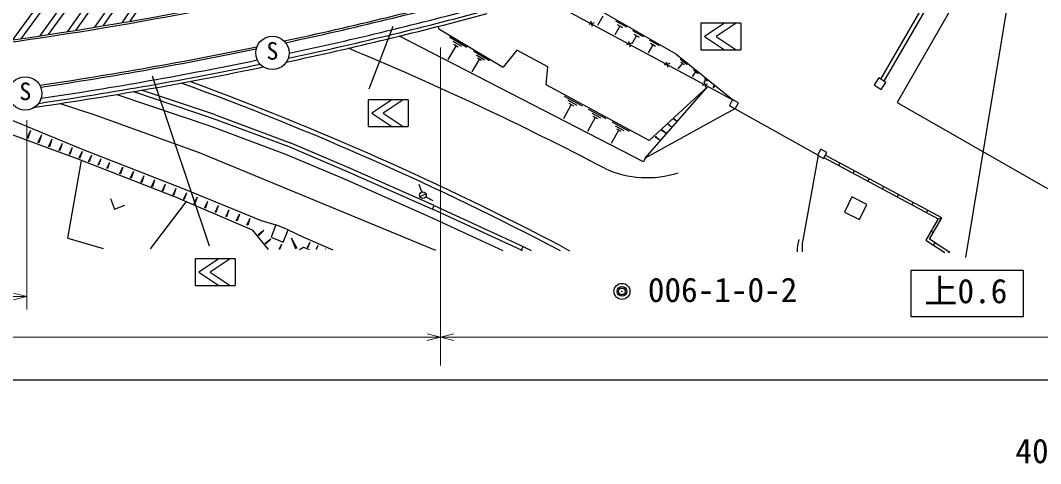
# Model space of a CAD drawing. Units: millimetres, scale not verified. Extents: x 40000 to 680000, y 20000 to 380000.
# Drawn here: x 390013 to 466617, y 198715 to 231957 of the extents above; entities that cross this region are included whole.
import ezdxf
from ezdxf.enums import TextEntityAlignment as Align

# ---------------------------------------------------------------- set-up
doc = ezdxf.new("R2010")
doc.units = ezdxf.units.MM
doc.header["$LTSCALE"] = 1000
doc.header["$PDMODE"] = 32
doc.header["$PDSIZE"] = 500
for name, color, linetype, lineweight in [('M-BGD', 7, 'Continuous', 25), ('M-BMK-SRVR', 3, 'Continuous', 25), ('M-STR-HTXT', 7, 'Continuous', 13), ('M-STR-STR1', 1, 'Continuous', 25), ('M-STR-STRC', 7, 'Continuous', 25), ('M-TTL-BAND', 7, 'Continuous', 25)]:
    doc.layers.add(name, color=color, linetype=linetype, lineweight=lineweight)
doc.styles.add('ＭＳ ゴシック', font='')
doc.styles.get('ＭＳ ゴシック').set_extended_font_data('MS Gothic')

msp = doc.modelspace()

# ---------------------------------------------------------------- linework, layer by layer
at = {"layer": 'M-BGD'}
for p, q in [((454617, 227541), (465797, 246799)), ((454876, 227390), (466262, 247003)), ((467760, 246520), (455839, 225811)), ((400902, 239035), (395571, 231442)), ((401535, 239156), (396193, 231545)), ((402896, 239419), (397620, 231787)), ((403528, 239544), (398241, 231895)), ((396906, 238311), (391467, 230796)), ((397541, 238422), (392090, 230890)), ((398905, 238666), (393520, 231111)), ((399539, 238782), (394142, 231210)), ((394904, 237971), (389411, 230495)), ((395540, 238077), (390034, 230585)), ((429301, 233653), (442433, 226570)), ((431037, 234156), (439237, 229456)), ((433735, 232268), (433344, 231586)), ((421421, 231331), (421411, 231516)), ((433090, 231780), (432683, 231658)), ((432826, 231923), (432947, 231516)), ((435025, 231537), (434649, 230882)), ((434709, 231936), (435528, 231466)), ((434820, 231655), (435229, 231420)), ((436793, 221359), (418488, 230783)), ((421421, 231331), (426258, 228460)), ((422230, 230734), (423542, 229955)), ((436281, 230826), (435920, 230196)), ((435978, 231208), (436765, 230758)), ((436085, 230938), (436478, 230713)), ((422730, 230082), (422107, 229033)), ((422480, 230408), (423136, 230019)), ((422566, 230180), (422894, 229985)), ((435929, 230249), (435523, 230127)), ((435665, 230391), (435787, 229985)), ((437505, 230132), (437159, 229529)), ((437214, 230500), (437969, 230067)), ((437316, 230241), (437694, 230024)), ((424485, 229069), (423912, 228104)), ((424025, 229669), (425232, 228952)), ((424255, 229369), (424858, 229011)), ((424334, 229159), (424636, 228980)), ((427277, 229716), (426258, 228460)), ((429620, 228481), (427277, 229716)), ((439237, 229456), (442300, 226980)), ((439546, 229077), (440080, 228646)), ((429503, 227120), (429620, 228481)), ((438769, 228717), (438363, 228595)), ((438505, 228859), (438627, 228453)), ((439727, 228755), (439382, 228328)), ((439593, 228863), (439860, 228647)), ((440735, 228116), (440444, 227755)), ((440555, 228262), (440916, 227970)), ((441375, 227599), (441596, 227421)), ((454472, 227647), (454127, 227132)), ((454987, 227302), (454472, 227647)), ((437234, 222947), (429503, 227120)), ((436930, 221626), (441626, 227006)), ((437234, 222947), (441626, 227006)), ((441609, 227185), (441202, 227064)), ((441485, 227510), (441307, 227289)), ((441345, 227328), (441466, 226921)), ((442095, 227017), (442009, 226911)), ((442041, 227060), (442148, 226974)), ((442300, 226980), (443493, 226016)), ((454127, 227132), (454642, 226787)), ((454642, 226787), (454987, 227302)), ((397244, 226406), (404306, 224035)), ((398496, 226618), (404497, 224603)), ((404592, 224888), (399117, 226726)), ((430842, 226284), (432196, 225553)), ((442433, 226570), (443535, 225976)), ((443493, 226016), (443248, 225580)), ((443928, 225771), (443493, 226016)), ((392986, 225724), (395601, 224884)), ((431373, 225647), (430788, 224563)), ((431107, 225965), (431785, 225600)), ((431204, 225739), (431542, 225556)), ((432654, 225306), (433974, 224593)), ((443683, 225335), (442962, 224939)), ((443248, 225580), (443683, 225335)), ((443683, 225335), (443928, 225771)), ((443683, 225335), (449905, 221838)), ((455839, 225811), (467139, 219346)), ((388053, 225015), (394644, 222300)), ((395601, 224884), (403434, 222060)), ((404497, 224603), (410162, 222489)), ((404592, 224888), (410279, 222765)), ((433171, 224686), (432602, 223630)), ((432913, 224996), (433573, 224640)), ((433006, 224775), (433336, 224597)), ((442962, 224939), (436930, 221626)), ((439061, 224556), (439086, 224580)), ((439285, 224388), (439061, 224556)), ((439285, 224388), (439073, 224568)), ((439285, 224388), (439086, 224580)), ((390777, 223693), (390501, 223117)), ((390777, 223693), (390538, 223103)), ((390777, 223693), (390575, 223089)), ((404306, 224035), (409928, 221936)), ((434935, 223743), (434380, 222714)), ((434431, 224347), (435716, 223653)), ((434683, 224045), (435326, 223698)), ((434774, 223829), (435096, 223656)), ((438188, 223701), (438222, 223735)), ((438497, 223470), (438188, 223701)), ((438497, 223470), (438205, 223718)), ((438497, 223470), (438222, 223735)), ((438645, 224149), (438674, 224177)), ((438909, 223951), (438645, 224149)), ((438909, 223951), (438660, 224163)), ((438909, 223951), (438674, 224177)), ((390575, 223089), (390501, 223117)), ((391592, 223364), (391326, 222808)), ((391592, 223364), (391362, 222795)), ((391592, 223364), (391397, 222781)), ((392385, 223044), (392128, 222508)), ((392385, 223044), (392163, 222495)), ((392385, 223044), (392198, 222482)), ((437685, 223210), (437725, 223248)), ((438044, 222941), (437685, 223210)), ((438044, 222941), (437705, 223229)), ((438044, 222941), (437725, 223248)), ((391397, 222781), (391326, 222808)), ((392198, 222482), (392128, 222508)), ((393157, 222732), (392909, 222215)), ((392976, 222190), (392909, 222215)), ((393157, 222732), (392943, 222203)), ((393157, 222732), (392976, 222190)), ((393908, 222429), (393669, 221931)), ((393908, 222429), (393701, 221919)), ((393908, 222429), (393733, 221907)), ((394644, 222300), (402278, 219321)), ((410162, 222489), (414509, 220647)), ((450118, 222293), (449873, 221857)), ((450554, 222048), (450118, 222293)), ((393566, 215612), (394601, 221459)), ((393733, 221907), (393669, 221931)), ((401987, 218576), (394354, 221555)), ((394638, 222135), (394408, 221654)), ((394470, 221631), (394408, 221654)), ((394638, 222135), (394439, 221642)), ((394638, 222135), (394470, 221631)), ((395349, 221848), (395127, 221385)), ((395349, 221848), (395157, 221373)), ((395349, 221848), (395187, 221362)), ((396041, 221569), (395827, 221123)), ((396041, 221569), (395856, 221112)), ((396041, 221569), (395885, 221101)), ((403434, 222060), (421176, 214723)), ((436930, 221626), (436793, 221359)), ((449905, 221838), (448753, 215462)), ((449873, 221857), (450309, 221612)), ((450309, 221612), (450554, 222048)), ((450334, 221669), (458924, 217077)), ((459200, 217157), (450428, 221845)), ((395187, 221362), (395127, 221385)), ((395885, 221101), (395827, 221123)), ((396714, 221297), (396508, 220868)), ((396563, 220847), (396508, 220868)), ((396714, 221297), (396536, 220857)), ((396714, 221297), (396563, 220847)), ((397698, 220950), (397466, 220463)), ((397698, 220950), (397497, 220450)), ((397698, 220950), (397528, 220438)), ((398496, 220629), (398263, 220142)), ((398496, 220629), (398295, 220130)), ((398496, 220629), (398326, 220117)), ((414509, 220647), (420964, 217792)), ((451437, 221080), (451531, 221256)), ((452539, 220490), (452633, 220667)), ((397528, 220438), (397466, 220463)), ((398326, 220117), (398263, 220142)), ((399293, 220308), (399060, 219822)), ((399293, 220308), (399092, 219809)), ((399293, 220308), (399123, 219796)), ((400090, 219988), (399857, 219501)), ((400090, 219988), (399889, 219489)), ((400090, 219988), (399920, 219476)), ((453641, 219901), (453736, 220077)), ((399123, 219796), (399060, 219822)), ((399920, 219476), (399857, 219501)), ((400886, 219667), (400654, 219181)), ((400716, 219156), (400654, 219181)), ((400886, 219667), (400685, 219168)), ((400886, 219667), (400716, 219156)), ((401683, 219347), (401451, 218860)), ((401683, 219347), (401482, 218848)), ((401683, 219347), (401513, 218835)), ((402278, 219321), (408098, 216948)), ((420158, 219087), (419966, 219656)), ((454744, 219312), (454838, 219488)), ((396767, 218591), (397070, 217798)), ((399792, 214825), (402481, 218365)), ((401513, 218835), (401451, 218860)), ((401987, 218576), (407418, 216254)), ((402479, 219026), (402247, 218540)), ((402309, 218515), (402247, 218540)), ((402479, 219026), (402278, 218528)), ((402479, 219026), (402309, 218515)), ((403275, 218706), (403043, 218220)), ((403275, 218706), (403074, 218208)), ((403275, 218706), (403105, 218195)), ((404070, 218386), (403839, 217900)), ((404070, 218386), (403870, 217888)), ((404070, 218386), (403901, 217875)), ((420010, 218747), (420466, 218953)), ((420459, 218733), (420989, 218452)), ((452441, 218713), (451883, 217583)), ((453571, 218155), (452441, 218713)), ((455846, 218722), (455940, 218899)), ((397070, 217798), (397862, 218101)), ((403105, 218195), (403043, 218220)), ((403901, 217875), (403839, 217900)), ((404866, 218066), (404634, 217580)), ((404696, 217555), (404634, 217580)), ((404866, 218066), (404665, 217568)), ((404866, 218066), (404696, 217555)), ((405661, 217746), (405429, 217261)), ((405661, 217746), (405460, 217248)), ((405661, 217746), (405491, 217236)), ((420964, 217792), (421087, 218066)), ((427631, 214715), (420964, 217792)), ((421087, 218066), (427757, 214987)), ((451883, 217583), (453013, 217025)), ((453013, 217025), (453571, 218155)), ((456948, 218133), (457043, 218310)), ((458051, 217544), (458145, 217720)), ((405491, 217236), (405429, 217261)), ((406456, 217426), (406224, 216941)), ((406286, 216916), (406224, 216941)), ((406456, 217426), (406255, 216928)), ((406456, 217426), (406286, 216916)), ((407250, 217106), (407019, 216621)), ((407250, 217106), (407050, 216609)), ((407250, 217106), (407081, 216596)), ((408098, 216948), (409203, 216615)), ((458924, 217077), (458011, 215477)), ((458277, 215541), (459200, 217157)), ((458924, 217077), (459200, 217157)), ((407081, 216596), (407019, 216621)), ((407418, 216254), (408616, 214783)), ((408299, 216187), (407874, 215886)), ((408299, 216187), (407894, 215860)), ((408299, 216187), (407914, 215834)), ((409203, 216615), (408830, 215708)), ((410109, 216241), (409203, 216615)), ((409736, 215335), (410109, 216241)), ((410109, 216241), (411221, 215717)), ((458396, 216153), (458570, 216053)), ((393566, 215612), (396238, 214843)), ((407914, 215834), (407874, 215886)), ((408822, 215538), (408385, 215228)), ((408822, 215538), (408405, 215201)), ((408822, 215538), (408426, 215175)), ((408830, 215708), (409736, 215335)), ((410347, 215639), (410676, 214837)), ((410347, 215639), (410725, 214860)), ((410347, 215639), (410774, 214884)), ((411221, 215717), (413466, 214760)), ((411738, 215317), (411549, 214931)), ((411738, 215317), (411574, 214921)), ((411738, 215317), (411599, 214911)), ((458011, 215477), (459436, 214539)), ((459803, 214537), (458277, 215541)), ((458585, 215099), (458695, 215266)), ((408426, 215175), (408385, 215228)), ((409613, 215178), (409411, 214779)), ((409613, 215178), (409442, 214779)), ((409613, 215178), (409470, 214779)), ((410774, 214884), (410676, 214837)), ((410960, 214772), (411274, 214938)), ((411274, 214938), (411688, 214768)), ((411599, 214911), (411549, 214931)), ((412334, 215070), (412185, 214766)), ((412334, 215070), (412208, 214766)), ((412334, 215070), (412230, 214766)), ((412927, 214824), (412897, 214762)), ((412927, 214824), (412902, 214762)), ((412927, 214824), (412906, 214762)), ((427631, 214715), (427757, 214987)), ((427631, 214715), (427678, 214691)), ((427757, 214987), (428355, 214688)), ((430711, 214969), (431245, 214674)), ((459712, 214537), (459739, 214579))]:
    msp.add_line(p, q, dxfattribs=at)
for points in [[(394354, 221555), (387460, 224073), (385330, 224660)], [(421087, 218066), (414628, 220923), (410279, 222765)], [(409928, 221936), (414271, 220097), (420717, 217246), (426235, 214698)]]:
    msp.add_lwpolyline(points, dxfattribs=at)
msp.add_circle((420238, 218850), 250, dxfattribs=at)
for centre, radius, start, end in [((348864, 514793), 287175, 275.75289, 287.77625), ((348864, 514793), 287325, 275.75289, 287.77625), ((348883, 514786), 290825, 282.09202, 285.21805), ((348883, 514786), 290975, 282.10893, 285.17249), ((348889, 514805), 291825, 282.12492, 285.08192), ((348889, 514805), 292175, 282.09716, 285.08428), ((348883, 514786), 290825, 278.42006, 281.68354), ((348883, 514786), 290975, 278.42935, 281.66662), ((320288, 3259), 245471, 62.42622, 67.39345), ((348889, 514805), 292175, 278.36327, 281.67462), ((348889, 514805), 291825, 278.4114, 281.64686), ((322138, 7933), 233447, 62.3271, 69.97058), ((322138, 7933), 233778, 62.32662, 69.83398), ((437085, 227849), 7686, 245.62982, 287.50842), ((451570, 214626), 3238, 163.79832, 180.59695), ((452218, 214914), 3508, 171.00882, 185.29773)]:
    msp.add_arc(centre, radius, start, end, dxfattribs=at)
at = {"layer": 'M-BMK-SRVR'}
for radius in [600, 360]:
    msp.add_circle((435183, 211634), radius, dxfattribs=at)
msp.add_point((435183, 211634), dxfattribs=at)
at = {"layer": 'M-STR-HTXT'}
for p, q in [((421556, 229914), (421556, 206081)), ((390490, 224471), (390490, 210268)), ((390490, 211250), (389490, 211500)), ((298280, 211250), (390490, 211250)), ((390490, 211250), (389490, 211000)), ((421556, 208199), (420556, 208449)), ((421556, 208199), (422556, 208449)), ((317194, 208199), (421556, 208199)), ((421556, 208199), (420556, 207949)), ((421556, 208199), (554465, 208199)), ((421556, 208199), (422556, 207949))]:
    msp.add_line(p, q, dxfattribs=at)
at = {"layer": 'M-STR-STR1'}
for start, end in [(282.05895, 285.09832), (278.33405, 281.71283), (278.2938, 278.33405)]:
    msp.add_arc((348889, 514805), 292425, start, end, dxfattribs=at)
at = {"layer": 'M-STR-STRC'}
for p, q in [((461014, 214167), (466583, 248062)), ((417990, 231492), (416182, 226807)), ((444116, 231748), (441116, 231748)), ((441116, 231748), (441116, 229748)), ((442885, 231748), (441385, 230748)), ((443746, 231748), (442246, 230748)), ((444116, 231748), (444116, 229748)), ((441385, 230748), (442885, 229748)), ((442246, 230748), (443746, 229748)), ((441116, 229748), (444116, 229748)), ((399908, 227793), (404182, 215053)), ((419130, 225995), (416130, 225995)), ((416130, 225995), (416130, 223995)), ((417899, 225995), (416399, 224995)), ((418760, 225995), (417260, 224995)), ((419130, 225995), (419130, 223995)), ((416399, 224995), (417899, 223995)), ((417260, 224995), (418760, 223995)), ((416130, 223995), (419130, 223995)), ((406143, 214077), (403143, 214077)), ((403143, 214077), (403143, 212077)), ((404912, 214077), (403412, 213077)), ((405773, 214077), (404273, 213077)), ((406143, 214077), (406143, 212077)), ((403412, 213077), (404912, 212077)), ((404273, 213077), (405773, 212077)), ((456909, 209729), (456909, 213229)), ((456909, 213229), (465309, 213229)), ((465309, 213229), (465309, 209729)), ((403143, 212077), (406143, 212077)), ((465309, 209729), (456909, 209729))]:
    msp.add_line(p, q, dxfattribs=at)
for centre in [(408935, 229517), (390380, 226480)]:
    msp.add_circle(centre, 1250, dxfattribs=at)
at = {"layer": 'M-TTL-BAND'}
msp.add_line((40000, 205000), (579000, 205000), dxfattribs=at)

# ---------------------------------------------------------------- texts
at = {"layer": 'M-BMK-SRVR', "style": 'ＭＳ ゴシック'}
msp.add_text('006-1-0-2', height=1833, dxfattribs=at).set_placement((437125, 212664), align=Align.TOP_LEFT)
at = {"layer": 'M-STR-STRC', "style": 'ＭＳ ゴシック'}
for s, height, p in [('S', 1320, (408935, 228617)), ('S', 1320, (390380, 225580)), ('上0.6', 1833, (460996, 210193))]:
    msp.add_text(s, height=height, dxfattribs=at).set_placement(p, align=Align.BOTTOM_CENTER)
at = {"layer": 'M-TTL-BAND', "style": 'ＭＳ ゴシック'}
msp.add_text('400.0', height=1833, dxfattribs=at).set_placement((467844, 198195), align=Align.BOTTOM_CENTER)

doc.saveas('drawing.dxf')
